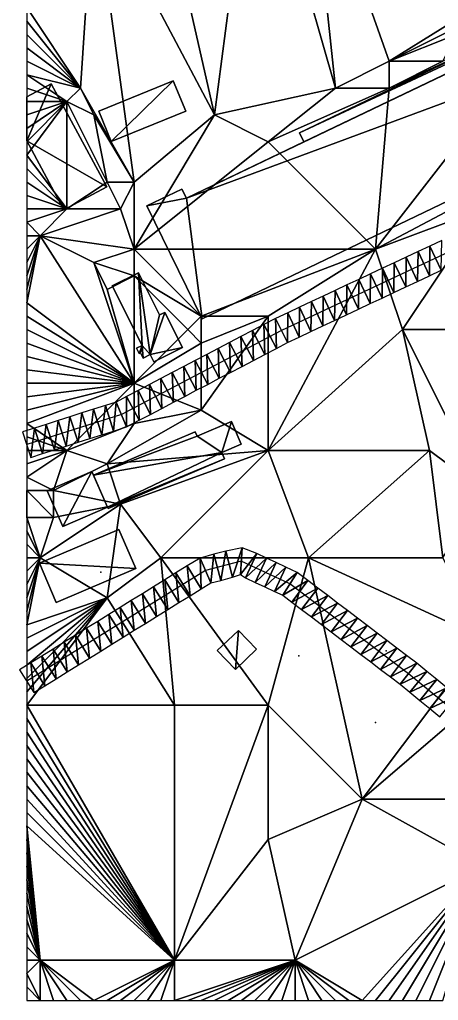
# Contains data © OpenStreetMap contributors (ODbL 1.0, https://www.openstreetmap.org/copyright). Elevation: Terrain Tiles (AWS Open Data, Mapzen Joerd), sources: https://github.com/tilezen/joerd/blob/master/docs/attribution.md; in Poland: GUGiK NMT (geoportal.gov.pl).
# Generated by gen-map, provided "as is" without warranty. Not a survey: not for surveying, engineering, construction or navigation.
# Model space of a CAD drawing. Header units: metres. Extents: x -1103 to 901, y -902 to 905.
# Drawn here: x -1101.1 to -1038.7, y -900 to -753.8 of the extents above; entities that cross this region are included whole.
import ezdxf

# ---------------------------------------------------------------- set-up
doc = ezdxf.new("R2010")
doc.units = ezdxf.units.M
for name, color, linetype in [('OSM_BUILDING_FOOTPRINTS', 7, 'CONTINUOUS'), ('OSM_BUILDING_ROOFS', 1, 'CONTINUOUS'), ('OSM_BUILDING_WALLS', 8, 'CONTINUOUS'), ('OSM_ROAD_AXES', 2, 'CONTINUOUS'), ('OSM_ROAD_SURFACE', 9, 'CONTINUOUS'), ('OSM_TERRAIN', 3, 'CONTINUOUS'), ('OSM_TREES', 3, 'CONTINUOUS')]:
    doc.layers.add(name, color=color, linetype=linetype)

msp = doc.modelspace()

# ---------------------------------------------------------------- linework, layer by layer
at = {"layer": 'OSM_BUILDING_FOOTPRINTS'}
for points in [[(-1082.08, -781.55, 6.09), (-1073.86, -798.41, 6.09), (-901.16, -715.47, 6.09), (-908.64, -700.12, 6.09), (-909.61, -700.58, 6.09), (-910.35, -699.07, 6.09), (-1059.37, -770.65, 6.09), (-1058.71, -772, 6.09), (-1076.2, -780.4, 6.09), (-1076.86, -779.04, 6.09), (-1082.08, -781.55, 6.09)], [(-1089.26, -767.45, 9.14), (-1078.15, -762.92, 9.14), (-1076.3, -767.41, 9.14), (-1087.4, -771.94, 9.14), (-1089.26, -767.45, 9.14)], [(-1088.06, -778.72, 9.93), (-1096.37, -763.35, 9.93), (-1100, -765.28, 9.93), (-1100, -771.86, 9.93), (-1094.46, -782.12, 9.93)], [(-1087.24, -793.47, 7.95), (-1083.34, -791.54, 7.95), (-1080.19, -797.82, 7.95), (-1079.4, -797.43, 7.95), (-1076.76, -802.68, 7.95), (-1081.07, -804.82, 7.95), (-1081.62, -803.73, 7.95), (-1082.66, -804.24, 7.95), (-1083.06, -803.46, 7.95), (-1083.25, -803.56, 7.95), (-1083.65, -802.77, 7.95), (-1082.78, -802.35, 7.95), (-1087.24, -793.47, 7.95)], [(-1096.94, -824.02, 7.28), (-1090.28, -821.16, 7.28), (-1090.04, -821.72, 7.28), (-1074.88, -815.25, 7.28), (-1074.6, -815.89, 7.28), (-1069.5, -813.71, 7.28), (-1068.05, -817.07, 7.28), (-1070.94, -818.3, 7.28), (-1070.54, -819.24, 7.28), (-1087.88, -826.65, 7.28), (-1087.94, -826.49, 7.28), (-1094.63, -829.35, 7.28), (-1096.94, -824.02, 7.28)], [(-1086.27, -829.8, 7.57), (-1083.74, -835.63, 7.57), (-1095.59, -840.67, 7.57), (-1098.1, -834.84, 7.57), (-1086.27, -829.8, 7.57)], [(-1071.61, -847.85, 7.25), (-1068.46, -844.84, 7.25), (-1065.75, -847.63, 7.25), (-1068.91, -850.65, 7.25), (-1071.61, -847.85, 7.25)]]:
    msp.add_polyline3d(points, close=True, dxfattribs=at)
at = {"layer": 'OSM_BUILDING_ROOFS'}
for points in [[(-1076.2, -780.4, 11.29), (-901.16, -715.47, 11.29), (-908.64, -700.12, 11.29)], [(-1076.2, -780.4, 11.29), (-908.64, -700.12, 11.29), (-909.61, -700.58, 11.29)], [(-909.61, -700.58, 11.29), (-910.35, -699.07, 11.29), (-1059.37, -770.65, 11.29)], [(-909.61, -700.58, 11.29), (-1058.71, -772, 11.29), (-1076.2, -780.4, 11.29)], [(-909.61, -700.58, 11.29), (-1059.37, -770.65, 11.29), (-1058.71, -772, 11.29)], [(-1076.2, -780.4, 11.29), (-1073.86, -798.41, 11.29), (-901.16, -715.47, 11.29)], [(-1078.15, -762.92, 19.14), (-1089.26, -767.45, 19.14), (-1087.4, -771.94, 19.14)], [(-1078.15, -762.92, 19.14), (-1087.4, -771.94, 19.14), (-1076.3, -767.41, 19.14)], [(-1100, -771.86, 15.13), (-1088.06, -778.72, 15.13), (-1096.37, -763.35, 15.13)], [(-1100, -771.86, 15.13), (-1096.37, -763.35, 15.13), (-1100, -765.28, 15.13)], [(-1100, -771.86, 15.13), (-1094.46, -782.12, 15.13), (-1088.06, -778.72, 15.13)], [(-1076.2, -780.4, 11.29), (-1076.86, -779.04, 11.29), (-1082.08, -781.55, 11.29)], [(-1076.2, -780.4, 11.29), (-1082.08, -781.55, 11.29), (-1073.86, -798.41, 11.29)], [(-1083.34, -791.54, 13.14), (-1087.24, -793.47, 13.14), (-1082.78, -802.35, 13.14)], [(-1081.62, -803.73, 13.14), (-1080.19, -797.82, 13.14), (-1083.34, -791.54, 13.14)], [(-1081.62, -803.73, 13.14), (-1083.34, -791.54, 13.14), (-1082.78, -802.35, 13.14)], [(-1081.62, -803.73, 13.14), (-1076.76, -802.68, 13.14), (-1079.4, -797.43, 13.14)], [(-1081.62, -803.73, 13.14), (-1079.4, -797.43, 13.14), (-1080.19, -797.82, 13.14)], [(-1082.78, -802.35, 13.14), (-1083.65, -802.77, 13.14), (-1083.25, -803.56, 13.14)], [(-1082.78, -802.35, 13.14), (-1083.25, -803.56, 13.14), (-1083.06, -803.46, 13.14)], [(-1082.78, -802.35, 13.14), (-1083.06, -803.46, 13.14), (-1082.66, -804.24, 13.14)], [(-1082.78, -802.35, 13.14), (-1082.66, -804.24, 13.14), (-1081.62, -803.73, 13.14)], [(-1081.62, -803.73, 13.14), (-1081.07, -804.82, 13.14), (-1076.76, -802.68, 13.14)], [(-1070.94, -818.3, 12.48), (-1069.5, -813.71, 12.48), (-1074.6, -815.89, 12.48)], [(-1070.94, -818.3, 12.48), (-1068.05, -817.07, 12.48), (-1069.5, -813.71, 12.48)], [(-1074.6, -815.89, 12.48), (-1074.88, -815.25, 12.48), (-1090.04, -821.72, 12.48)], [(-1090.04, -821.72, 12.48), (-1070.94, -818.3, 12.48), (-1074.6, -815.89, 12.48)], [(-1090.04, -821.72, 12.48), (-1087.94, -826.49, 12.48), (-1070.94, -818.3, 12.48)], [(-1087.94, -826.49, 12.48), (-1070.54, -819.24, 12.48), (-1070.94, -818.3, 12.48)], [(-1087.94, -826.49, 12.48), (-1087.88, -826.65, 12.48), (-1070.54, -819.24, 12.48)], [(-1090.28, -821.16, 12.48), (-1096.94, -824.02, 12.48), (-1094.63, -829.35, 12.48)], [(-1090.28, -821.16, 12.48), (-1094.63, -829.35, 12.48), (-1087.94, -826.49, 12.48)], [(-1090.04, -821.72, 12.48), (-1090.28, -821.16, 12.48), (-1087.94, -826.49, 12.48)], [(-1083.74, -835.63, 17.57), (-1086.27, -829.8, 17.57), (-1098.1, -834.84, 17.57)], [(-1083.74, -835.63, 17.57), (-1098.1, -834.84, 17.57), (-1095.59, -840.67, 17.57)], [(-1068.46, -844.84, 17.25), (-1071.61, -847.85, 17.25), (-1068.91, -850.65, 17.25)], [(-1068.46, -844.84, 17.25), (-1068.91, -850.65, 17.25), (-1065.75, -847.63, 17.25)]]:
    msp.add_3dface(points, dxfattribs=at)
at = {"layer": 'OSM_BUILDING_WALLS'}
for points in [[(-910.35, -699.07, 6.09), (-1059.37, -770.65, 6.09), (-1059.37, -770.65, 11.29)], [(-910.35, -699.07, 6.09), (-1059.37, -770.65, 11.29), (-910.35, -699.07, 11.29)], [(-1073.86, -798.41, 6.09), (-901.16, -715.47, 6.09), (-901.16, -715.47, 11.29)], [(-1073.86, -798.41, 6.09), (-901.16, -715.47, 11.29), (-1073.86, -798.41, 11.29)], [(-1078.15, -762.92, 9.14), (-1089.26, -767.45, 9.14), (-1089.26, -767.45, 19.14)], [(-1078.15, -762.92, 9.14), (-1089.26, -767.45, 19.14), (-1078.15, -762.92, 19.14)], [(-1076.3, -767.41, 9.14), (-1078.15, -762.92, 9.14), (-1078.15, -762.92, 19.14)], [(-1076.3, -767.41, 9.14), (-1078.15, -762.92, 19.14), (-1076.3, -767.41, 19.14)], [(-1096.37, -763.35, 9.93), (-1100, -765.28, 9.93), (-1100, -765.28, 15.13)], [(-1096.37, -763.35, 9.93), (-1100, -765.28, 15.13), (-1096.37, -763.35, 15.13)], [(-1088.06, -778.72, 9.93), (-1096.37, -763.35, 9.93), (-1096.37, -763.35, 15.13)], [(-1088.06, -778.72, 9.93), (-1096.37, -763.35, 15.13), (-1088.06, -778.72, 15.13)], [(-1100, -765.28, 9.93), (-1100, -771.86, 9.93), (-1100, -771.86, 15.13)], [(-1100, -765.28, 9.93), (-1100, -771.86, 15.13), (-1100, -765.28, 15.13)], [(-1089.26, -767.45, 9.14), (-1087.4, -771.94, 9.14), (-1087.4, -771.94, 19.14)], [(-1089.26, -767.45, 9.14), (-1087.4, -771.94, 19.14), (-1089.26, -767.45, 19.14)], [(-1087.4, -771.94, 9.14), (-1076.3, -767.41, 9.14), (-1076.3, -767.41, 19.14)], [(-1087.4, -771.94, 9.14), (-1076.3, -767.41, 19.14), (-1087.4, -771.94, 19.14)], [(-1100, -771.86, 9.93), (-1094.46, -782.12, 9.93), (-1094.46, -782.12, 15.13)], [(-1100, -771.86, 9.93), (-1094.46, -782.12, 15.13), (-1100, -771.86, 15.13)], [(-1058.71, -772, 6.09), (-1076.2, -780.4, 6.09), (-1076.2, -780.4, 11.29)], [(-1058.71, -772, 6.09), (-1076.2, -780.4, 11.29), (-1058.71, -772, 11.29)], [(-1059.37, -770.65, 6.09), (-1058.71, -772, 6.09), (-1058.71, -772, 11.29)], [(-1059.37, -770.65, 6.09), (-1058.71, -772, 11.29), (-1059.37, -770.65, 11.29)], [(-1094.46, -782.12, 9.93), (-1088.06, -778.72, 9.93), (-1088.06, -778.72, 15.13)], [(-1094.46, -782.12, 9.93), (-1088.06, -778.72, 15.13), (-1094.46, -782.12, 15.13)], [(-1076.86, -779.04, 6.09), (-1082.08, -781.55, 6.09), (-1082.08, -781.55, 11.29)], [(-1076.86, -779.04, 6.09), (-1082.08, -781.55, 11.29), (-1076.86, -779.04, 11.29)], [(-1076.2, -780.4, 6.09), (-1076.86, -779.04, 6.09), (-1076.86, -779.04, 11.29)], [(-1076.2, -780.4, 6.09), (-1076.86, -779.04, 11.29), (-1076.2, -780.4, 11.29)], [(-1082.08, -781.55, 6.09), (-1073.86, -798.41, 6.09), (-1073.86, -798.41, 11.29)], [(-1082.08, -781.55, 6.09), (-1073.86, -798.41, 11.29), (-1082.08, -781.55, 11.29)], [(-1083.34, -791.54, 7.95), (-1087.24, -793.47, 7.95), (-1087.24, -793.47, 13.14)], [(-1083.34, -791.54, 7.95), (-1087.24, -793.47, 13.14), (-1083.34, -791.54, 13.14)], [(-1080.19, -797.82, 7.95), (-1083.34, -791.54, 7.95), (-1083.34, -791.54, 13.14)], [(-1080.19, -797.82, 7.95), (-1083.34, -791.54, 13.14), (-1080.19, -797.82, 13.14)], [(-1087.24, -793.47, 7.95), (-1082.78, -802.35, 7.95), (-1082.78, -802.35, 13.14)], [(-1087.24, -793.47, 7.95), (-1082.78, -802.35, 13.14), (-1087.24, -793.47, 13.14)], [(-1079.4, -797.43, 7.95), (-1080.19, -797.82, 7.95), (-1080.19, -797.82, 13.14)], [(-1079.4, -797.43, 7.95), (-1080.19, -797.82, 13.14), (-1079.4, -797.43, 13.14)], [(-1076.76, -802.68, 7.95), (-1079.4, -797.43, 7.95), (-1079.4, -797.43, 13.14)], [(-1076.76, -802.68, 7.95), (-1079.4, -797.43, 13.14), (-1076.76, -802.68, 13.14)], [(-1082.78, -802.35, 7.95), (-1083.65, -802.77, 7.95), (-1083.65, -802.77, 13.14)], [(-1082.78, -802.35, 7.95), (-1083.65, -802.77, 13.14), (-1082.78, -802.35, 13.14)], [(-1081.07, -804.82, 7.95), (-1076.76, -802.68, 7.95), (-1076.76, -802.68, 13.14)], [(-1081.07, -804.82, 7.95), (-1076.76, -802.68, 13.14), (-1081.07, -804.82, 13.14)], [(-1083.65, -802.77, 7.95), (-1083.25, -803.56, 7.95), (-1083.25, -803.56, 13.14)], [(-1083.65, -802.77, 7.95), (-1083.25, -803.56, 13.14), (-1083.65, -802.77, 13.14)], [(-1083.25, -803.56, 7.95), (-1083.06, -803.46, 7.95), (-1083.06, -803.46, 13.14)], [(-1083.25, -803.56, 7.95), (-1083.06, -803.46, 13.14), (-1083.25, -803.56, 13.14)], [(-1083.06, -803.46, 7.95), (-1082.66, -804.24, 7.95), (-1082.66, -804.24, 13.14)], [(-1083.06, -803.46, 7.95), (-1082.66, -804.24, 13.14), (-1083.06, -803.46, 13.14)], [(-1082.66, -804.24, 7.95), (-1081.62, -803.73, 7.95), (-1081.62, -803.73, 13.14)], [(-1082.66, -804.24, 7.95), (-1081.62, -803.73, 13.14), (-1082.66, -804.24, 13.14)], [(-1081.62, -803.73, 7.95), (-1081.07, -804.82, 7.95), (-1081.07, -804.82, 13.14)], [(-1081.62, -803.73, 7.95), (-1081.07, -804.82, 13.14), (-1081.62, -803.73, 13.14)], [(-1069.5, -813.71, 7.28), (-1074.6, -815.89, 7.28), (-1074.6, -815.89, 12.48)], [(-1069.5, -813.71, 7.28), (-1074.6, -815.89, 12.48), (-1069.5, -813.71, 12.48)], [(-1068.05, -817.07, 7.28), (-1069.5, -813.71, 7.28), (-1069.5, -813.71, 12.48)], [(-1068.05, -817.07, 7.28), (-1069.5, -813.71, 12.48), (-1068.05, -817.07, 12.48)], [(-1074.88, -815.25, 7.28), (-1090.04, -821.72, 7.28), (-1090.04, -821.72, 12.48)], [(-1074.88, -815.25, 7.28), (-1090.04, -821.72, 12.48), (-1074.88, -815.25, 12.48)], [(-1074.6, -815.89, 7.28), (-1074.88, -815.25, 7.28), (-1074.88, -815.25, 12.48)], [(-1074.6, -815.89, 7.28), (-1074.88, -815.25, 12.48), (-1074.6, -815.89, 12.48)], [(-1070.94, -818.3, 7.28), (-1068.05, -817.07, 7.28), (-1068.05, -817.07, 12.48)], [(-1070.94, -818.3, 7.28), (-1068.05, -817.07, 12.48), (-1070.94, -818.3, 12.48)], [(-1070.54, -819.24, 7.28), (-1070.94, -818.3, 7.28), (-1070.94, -818.3, 12.48)], [(-1070.54, -819.24, 7.28), (-1070.94, -818.3, 12.48), (-1070.54, -819.24, 12.48)], [(-1087.88, -826.65, 7.28), (-1070.54, -819.24, 7.28), (-1070.54, -819.24, 12.48)], [(-1087.88, -826.65, 7.28), (-1070.54, -819.24, 12.48), (-1087.88, -826.65, 12.48)], [(-1090.28, -821.16, 7.28), (-1096.94, -824.02, 7.28), (-1096.94, -824.02, 12.48)], [(-1090.28, -821.16, 7.28), (-1096.94, -824.02, 12.48), (-1090.28, -821.16, 12.48)], [(-1090.04, -821.72, 7.28), (-1090.28, -821.16, 7.28), (-1090.28, -821.16, 12.48)], [(-1090.04, -821.72, 7.28), (-1090.28, -821.16, 12.48), (-1090.04, -821.72, 12.48)], [(-1096.94, -824.02, 7.28), (-1094.63, -829.35, 7.28), (-1094.63, -829.35, 12.48)], [(-1096.94, -824.02, 7.28), (-1094.63, -829.35, 12.48), (-1096.94, -824.02, 12.48)], [(-1094.63, -829.35, 7.28), (-1087.94, -826.49, 7.28), (-1087.94, -826.49, 12.48)], [(-1094.63, -829.35, 7.28), (-1087.94, -826.49, 12.48), (-1094.63, -829.35, 12.48)], [(-1087.94, -826.49, 7.28), (-1087.88, -826.65, 7.28), (-1087.88, -826.65, 12.48)], [(-1087.94, -826.49, 7.28), (-1087.88, -826.65, 12.48), (-1087.94, -826.49, 12.48)], [(-1086.27, -829.8, 7.57), (-1098.1, -834.84, 7.57), (-1098.1, -834.84, 17.57)], [(-1086.27, -829.8, 7.57), (-1098.1, -834.84, 17.57), (-1086.27, -829.8, 17.57)], [(-1083.74, -835.63, 7.57), (-1086.27, -829.8, 7.57), (-1086.27, -829.8, 17.57)], [(-1083.74, -835.63, 7.57), (-1086.27, -829.8, 17.57), (-1083.74, -835.63, 17.57)], [(-1098.1, -834.84, 7.57), (-1095.59, -840.67, 7.57), (-1095.59, -840.67, 17.57)], [(-1098.1, -834.84, 7.57), (-1095.59, -840.67, 17.57), (-1098.1, -834.84, 17.57)], [(-1095.59, -840.67, 7.57), (-1083.74, -835.63, 7.57), (-1083.74, -835.63, 17.57)], [(-1095.59, -840.67, 7.57), (-1083.74, -835.63, 17.57), (-1095.59, -840.67, 17.57)], [(-1068.46, -844.84, 7.25), (-1071.61, -847.85, 7.25), (-1071.61, -847.85, 17.25)], [(-1068.46, -844.84, 7.25), (-1071.61, -847.85, 17.25), (-1068.46, -844.84, 17.25)], [(-1065.75, -847.63, 7.25), (-1068.46, -844.84, 7.25), (-1068.46, -844.84, 17.25)], [(-1065.75, -847.63, 7.25), (-1068.46, -844.84, 17.25), (-1065.75, -847.63, 17.25)], [(-1071.61, -847.85, 7.25), (-1068.91, -850.65, 7.25), (-1068.91, -850.65, 17.25)], [(-1071.61, -847.85, 7.25), (-1068.91, -850.65, 17.25), (-1071.61, -847.85, 17.25)], [(-1068.91, -850.65, 7.25), (-1065.75, -847.63, 7.25), (-1065.75, -847.63, 17.25)], [(-1068.91, -850.65, 7.25), (-1065.75, -847.63, 17.25), (-1068.91, -850.65, 17.25)]]:
    msp.add_3dface(points, dxfattribs=at)
at = {"layer": 'OSM_ROAD_AXES'}
for points in [[(-888.35, -662.68, 13.15), (-893.18, -666.84, 12.63), (-899.19, -673.56, 11.38), (-901.71, -679.07, 10.55), (-902.67, -685.33, 9.61), (-901.12, -690.71, 8.91), (-899.19, -696.38, 7.98), (-898, -701.82, 7.15), (-896.22, -709.63, 6.42), (-897.78, -716.11, 6.05), (-898.37, -718.61, 5.81), (-900.3, -720.82, 5.32), (-903.41, -723.84, 4.82), (-932.83, -736.5, 6.65), (-964.19, -751.82, 9.86), (-1021.41, -781.05, 10.85), (-1062.03, -800.13, 9.84), (-1085.89, -812.65, 9.88), (-1100, -817.15, 10.74)], [(-990.39, -900, 4.85), (-1013.33, -875.6, 6.78), (-1043.12, -851.3, 8.98), (-1060.77, -837.89, 9.06), (-1068.03, -834.51, 9.05), (-1073.38, -835.9, 9.07), (-1100, -852.42, 9.98)]]:
    msp.add_polyline3d(points, dxfattribs=at)
at = {"layer": 'OSM_ROAD_SURFACE'}
for points in [[(-1039.92, -787.54, 10.64), (-1041.69, -788.37, 10.59), (-1039.99, -791.99, 10.44)], [(-1039.92, -787.54, 10.64), (-1039.99, -791.99, 10.44), (-1038.22, -791.16, 10.49)], [(-1038.16, -786.71, 10.68), (-1039.92, -787.54, 10.64), (-1038.22, -791.16, 10.49)], [(-1043.45, -789.2, 10.54), (-1045.22, -790.02, 10.49), (-1043.52, -793.64, 10.34)], [(-1043.45, -789.2, 10.54), (-1043.52, -793.64, 10.34), (-1041.75, -792.82, 10.39)], [(-1041.69, -788.37, 10.59), (-1043.45, -789.2, 10.54), (-1041.75, -792.82, 10.39)], [(-1041.69, -788.37, 10.59), (-1041.75, -792.82, 10.39), (-1039.99, -791.99, 10.44)], [(-1046.98, -790.85, 10.45), (-1048.75, -791.68, 10.39), (-1047.05, -795.3, 10.25)], [(-1046.98, -790.85, 10.45), (-1047.05, -795.3, 10.25), (-1045.28, -794.47, 10.3)], [(-1045.22, -790.02, 10.49), (-1046.98, -790.85, 10.45), (-1045.28, -794.47, 10.3)], [(-1045.22, -790.02, 10.49), (-1045.28, -794.47, 10.3), (-1043.52, -793.64, 10.34)], [(-1048.75, -791.68, 10.39), (-1050.52, -792.51, 10.34), (-1048.82, -796.13, 10.19)], [(-1048.75, -791.68, 10.39), (-1048.82, -796.13, 10.19), (-1047.05, -795.3, 10.25)], [(-1052.28, -793.34, 10.29), (-1054.05, -794.17, 10.23), (-1052.35, -797.79, 10.09)], [(-1052.28, -793.34, 10.29), (-1052.35, -797.79, 10.09), (-1050.58, -796.96, 10.14)], [(-1050.52, -792.51, 10.34), (-1052.28, -793.34, 10.29), (-1050.58, -796.96, 10.14)], [(-1050.52, -792.51, 10.34), (-1050.58, -796.96, 10.14), (-1048.82, -796.13, 10.19)], [(-1055.81, -795, 10.18), (-1057.58, -795.83, 10.12), (-1055.88, -799.45, 9.98)], [(-1055.81, -795, 10.18), (-1055.88, -799.45, 9.98), (-1054.11, -798.62, 10.04)], [(-1054.05, -794.17, 10.23), (-1055.81, -795, 10.18), (-1054.11, -798.62, 10.04)], [(-1054.05, -794.17, 10.23), (-1054.11, -798.62, 10.04), (-1052.35, -797.79, 10.09)], [(-1059.34, -796.66, 10.07), (-1061.11, -797.49, 10.01), (-1059.41, -801.11, 9.87)], [(-1059.34, -796.66, 10.07), (-1059.41, -801.11, 9.87), (-1057.64, -800.28, 9.93)], [(-1057.58, -795.83, 10.12), (-1059.34, -796.66, 10.07), (-1057.64, -800.28, 9.93)], [(-1057.58, -795.83, 10.12), (-1057.64, -800.28, 9.93), (-1055.88, -799.45, 9.98)], [(-1062.91, -798.34, 9.96), (-1064.66, -799.25, 9.9), (-1062.8, -802.79, 9.76)], [(-1061.11, -797.49, 10.01), (-1062.91, -798.34, 9.96), (-1061.14, -801.92, 9.82)], [(-1062.91, -798.34, 9.96), (-1062.8, -802.79, 9.76), (-1061.14, -801.92, 9.82)], [(-1061.11, -797.49, 10.01), (-1061.14, -801.92, 9.82), (-1059.41, -801.11, 9.87)], [(-1064.66, -799.25, 9.9), (-1066.36, -800.15, 9.88), (-1064.51, -803.69, 9.71)], [(-1064.66, -799.25, 9.9), (-1064.51, -803.69, 9.71), (-1062.8, -802.79, 9.76)], [(-1068.07, -801.04, 9.85), (-1069.77, -801.93, 9.83), (-1067.91, -805.48, 9.63)], [(-1066.36, -800.15, 9.88), (-1068.07, -801.04, 9.85), (-1066.21, -804.58, 9.67)], [(-1068.07, -801.04, 9.85), (-1067.91, -805.48, 9.63), (-1066.21, -804.58, 9.67)], [(-1066.36, -800.15, 9.88), (-1066.21, -804.58, 9.67), (-1064.51, -803.69, 9.71)], [(-1069.77, -801.93, 9.83), (-1071.48, -802.83, 9.81), (-1069.62, -806.37, 9.59)], [(-1069.77, -801.93, 9.83), (-1069.62, -806.37, 9.59), (-1067.91, -805.48, 9.63)], [(-1073.18, -803.72, 9.78), (-1074.89, -804.62, 9.76), (-1073.03, -808.16, 9.54)], [(-1071.48, -802.83, 9.81), (-1073.18, -803.72, 9.78), (-1071.32, -807.26, 9.56)], [(-1073.18, -803.72, 9.78), (-1073.03, -808.16, 9.54), (-1071.32, -807.26, 9.56)], [(-1071.48, -802.83, 9.81), (-1071.32, -807.26, 9.56), (-1069.62, -806.37, 9.59)], [(-1076.59, -805.51, 9.74), (-1078.3, -806.41, 9.73), (-1076.44, -809.95, 9.5)], [(-1074.89, -804.62, 9.76), (-1076.59, -805.51, 9.74), (-1074.73, -809.05, 9.52)], [(-1076.59, -805.51, 9.74), (-1076.44, -809.95, 9.5), (-1074.73, -809.05, 9.52)], [(-1074.89, -804.62, 9.76), (-1074.73, -809.05, 9.52), (-1073.03, -808.16, 9.54)], [(-1078.3, -806.41, 9.73), (-1080, -807.3, 9.71), (-1078.14, -810.84, 9.52)], [(-1078.3, -806.41, 9.73), (-1078.14, -810.84, 9.52), (-1076.44, -809.95, 9.5)], [(-1081.7, -808.19, 9.69), (-1083.41, -809.09, 9.73), (-1081.55, -812.63, 9.68)], [(-1080, -807.3, 9.71), (-1081.7, -808.19, 9.69), (-1079.85, -811.74, 9.6)], [(-1081.7, -808.19, 9.69), (-1081.55, -812.63, 9.68), (-1079.85, -811.74, 9.6)], [(-1080, -807.3, 9.71), (-1079.85, -811.74, 9.6), (-1078.14, -810.84, 9.52)], [(-1085.11, -809.98, 9.85), (-1086.66, -810.8, 9.96), (-1085.12, -814.49, 9.88)], [(-1085.11, -809.98, 9.85), (-1085.12, -814.49, 9.88), (-1083.26, -813.52, 9.77)], [(-1083.41, -809.09, 9.73), (-1085.11, -809.98, 9.85), (-1083.26, -813.52, 9.77)], [(-1083.41, -809.09, 9.73), (-1083.26, -813.52, 9.77), (-1081.55, -812.63, 9.68)], [(-1088.26, -811.31, 10.08), (-1090.03, -811.87, 10.2), (-1088.81, -815.68, 10.16)], [(-1088.26, -811.31, 10.08), (-1088.81, -815.68, 10.16), (-1087.05, -815.12, 10.03)], [(-1086.66, -810.8, 9.96), (-1088.26, -811.31, 10.08), (-1087.05, -815.12, 10.03)], [(-1086.66, -810.8, 9.96), (-1087.05, -815.12, 10.03), (-1085.12, -814.49, 9.88)], [(-1091.79, -812.43, 10.33), (-1093.55, -812.99, 10.46), (-1092.34, -816.8, 10.43)], [(-1091.79, -812.43, 10.33), (-1092.34, -816.8, 10.43), (-1090.57, -816.24, 10.29)], [(-1090.03, -811.87, 10.2), (-1091.79, -812.43, 10.33), (-1090.57, -816.24, 10.29)], [(-1090.03, -811.87, 10.2), (-1090.57, -816.24, 10.29), (-1088.81, -815.68, 10.16)], [(-1097.08, -814.12, 10.71), (-1098.84, -814.68, 10.83), (-1097.63, -818.49, 10.73)], [(-1097.08, -814.12, 10.71), (-1097.63, -818.49, 10.73), (-1095.86, -817.93, 10.64)], [(-1095.32, -813.56, 10.58), (-1097.08, -814.12, 10.71), (-1095.86, -817.93, 10.64)], [(-1095.32, -813.56, 10.58), (-1095.86, -817.93, 10.64), (-1094.1, -817.37, 10.56)], [(-1093.55, -812.99, 10.46), (-1095.32, -813.56, 10.58), (-1094.1, -817.37, 10.56)], [(-1093.55, -812.99, 10.46), (-1094.1, -817.37, 10.56), (-1092.34, -816.8, 10.43)], [(-1098.84, -814.68, 10.83), (-1100.61, -815.25, 10.65), (-1099.39, -819.06, 10.82)], [(-1098.84, -814.68, 10.83), (-1099.39, -819.06, 10.82), (-1097.63, -818.49, 10.73)], [(-1070.31, -833.04, 9.1), (-1072.1, -833.5, 9.11), (-1071.09, -837.38, 9.13)], [(-1070.31, -833.04, 9.1), (-1071.09, -837.38, 9.13), (-1069.31, -836.91, 9.12)], [(-1067.9, -832.52, 9.1), (-1070.31, -833.04, 9.1), (-1069.31, -836.91, 9.12)], [(-1067.9, -832.52, 9.1), (-1069.31, -836.91, 9.12), (-1068.16, -836.51, 9.11)], [(-1065.73, -833.38, 9.09), (-1067.9, -832.52, 9.1), (-1068.16, -836.51, 9.11)], [(-1065.73, -833.38, 9.09), (-1068.16, -836.51, 9.11), (-1067.42, -837, 9.12)], [(-1064.28, -834.05, 9.09), (-1065.73, -833.38, 9.09), (-1067.42, -837, 9.12)], [(-1074.17, -834.07, 9.11), (-1076.1, -835.24, 9.12), (-1073.99, -838.64, 9.14)], [(-1072.1, -833.5, 9.11), (-1074.17, -834.07, 9.11), (-1072.58, -837.74, 9.13)], [(-1074.17, -834.07, 9.11), (-1073.99, -838.64, 9.14), (-1072.58, -837.74, 9.13)], [(-1072.1, -833.5, 9.11), (-1072.58, -837.74, 9.13), (-1071.09, -837.38, 9.13)], [(-1064.28, -834.05, 9.09), (-1067.42, -837, 9.12), (-1065.97, -837.68, 9.12)], [(-1062.83, -834.73, 9.09), (-1064.28, -834.05, 9.09), (-1065.97, -837.68, 9.12)], [(-1062.83, -834.73, 9.09), (-1065.97, -837.68, 9.12), (-1064.51, -838.36, 9.12)], [(-1061.37, -835.41, 9.09), (-1062.83, -834.73, 9.09), (-1064.51, -838.36, 9.12)], [(-1077.76, -836.27, 9.13), (-1079.42, -837.3, 9.23), (-1077.31, -840.7, 9.27)], [(-1076.1, -835.24, 9.12), (-1077.76, -836.27, 9.13), (-1075.65, -839.67, 9.15)], [(-1077.76, -836.27, 9.13), (-1077.31, -840.7, 9.27), (-1075.65, -839.67, 9.15)], [(-1076.1, -835.24, 9.12), (-1075.65, -839.67, 9.15), (-1073.99, -838.64, 9.14)], [(-1061.37, -835.41, 9.09), (-1064.51, -838.36, 9.12), (-1063.06, -839.03, 9.12)], [(-1059.72, -836.19, 9.09), (-1061.37, -835.41, 9.09), (-1063.06, -839.03, 9.12)], [(-1059.72, -836.19, 9.09), (-1063.06, -839.03, 9.12), (-1061.81, -839.6, 9.12)], [(-1058.09, -837.42, 9.08), (-1059.72, -836.19, 9.09), (-1061.81, -839.6, 9.12)], [(-1079.42, -837.3, 9.23), (-1081.09, -838.33, 9.33), (-1078.98, -841.73, 9.39)], [(-1079.42, -837.3, 9.23), (-1078.98, -841.73, 9.39), (-1077.31, -840.7, 9.27)], [(-1058.09, -837.42, 9.08), (-1061.81, -839.6, 9.12), (-1060.5, -840.61, 9.13)], [(-1056.61, -838.54, 9.05), (-1058.09, -837.42, 9.08), (-1060.5, -840.61, 9.13)], [(-1081.09, -838.33, 9.33), (-1082.75, -839.37, 9.42), (-1080.64, -842.76, 9.49)], [(-1081.09, -838.33, 9.33), (-1080.64, -842.76, 9.49), (-1078.98, -841.73, 9.39)], [(-1056.61, -838.54, 9.05), (-1060.5, -840.61, 9.13), (-1059.03, -841.72, 9.11)], [(-1055.14, -839.65, 9.05), (-1056.61, -838.54, 9.05), (-1059.03, -841.72, 9.11)], [(-1084.41, -840.4, 9.51), (-1086.08, -841.43, 9.61), (-1083.97, -844.83, 9.67)], [(-1082.75, -839.37, 9.42), (-1084.41, -840.4, 9.51), (-1082.31, -843.8, 9.58)], [(-1084.41, -840.4, 9.51), (-1083.97, -844.83, 9.67), (-1082.31, -843.8, 9.58)], [(-1082.75, -839.37, 9.42), (-1082.31, -843.8, 9.58), (-1080.64, -842.76, 9.49)], [(-1055.14, -839.65, 9.05), (-1059.03, -841.72, 9.11), (-1057.56, -842.84, 9.07)], [(-1053.67, -840.77, 9.05), (-1055.14, -839.65, 9.05), (-1057.56, -842.84, 9.07)], [(-1086.08, -841.43, 9.61), (-1087.74, -842.46, 9.66), (-1085.63, -845.86, 9.73)], [(-1086.08, -841.43, 9.61), (-1085.63, -845.86, 9.73), (-1083.97, -844.83, 9.67)], [(-1053.67, -840.77, 9.05), (-1057.56, -842.84, 9.07), (-1056.09, -843.96, 9.03)], [(-1052.2, -841.89, 9.05), (-1053.67, -840.77, 9.05), (-1056.09, -843.96, 9.03)], [(-1052.2, -841.89, 9.05), (-1056.09, -843.96, 9.03), (-1054.62, -845.07, 9.02)], [(-1050.73, -843, 9.05), (-1052.2, -841.89, 9.05), (-1054.62, -845.07, 9.02)], [(-1089.41, -843.5, 9.7), (-1091.07, -844.53, 9.73), (-1088.96, -847.93, 9.8)], [(-1087.74, -842.46, 9.66), (-1089.41, -843.5, 9.7), (-1087.3, -846.89, 9.76)], [(-1089.41, -843.5, 9.7), (-1088.96, -847.93, 9.8), (-1087.3, -846.89, 9.76)], [(-1087.74, -842.46, 9.66), (-1087.3, -846.89, 9.76), (-1085.63, -845.86, 9.73)], [(-1050.73, -843, 9.05), (-1054.62, -845.07, 9.02), (-1053.15, -846.19, 9.02)], [(-1049.26, -844.12, 9.04), (-1050.73, -843, 9.05), (-1053.15, -846.19, 9.02)], [(-1091.07, -844.53, 9.73), (-1092.73, -845.56, 9.78), (-1090.63, -848.96, 9.83)], [(-1091.07, -844.53, 9.73), (-1090.63, -848.96, 9.83), (-1088.96, -847.93, 9.8)], [(-1049.26, -844.12, 9.04), (-1053.15, -846.19, 9.02), (-1051.68, -847.31, 9.02)], [(-1047.79, -845.24, 9.04), (-1049.26, -844.12, 9.04), (-1051.68, -847.31, 9.02)], [(-1094.4, -846.59, 9.83), (-1096.06, -847.62, 9.89), (-1093.95, -851.02, 9.9)], [(-1092.73, -845.56, 9.78), (-1094.4, -846.59, 9.83), (-1092.29, -849.99, 9.87)], [(-1094.4, -846.59, 9.83), (-1093.95, -851.02, 9.9), (-1092.29, -849.99, 9.87)], [(-1092.73, -845.56, 9.78), (-1092.29, -849.99, 9.87), (-1090.63, -848.96, 9.83)], [(-1047.79, -845.24, 9.04), (-1051.68, -847.31, 9.02), (-1050.21, -848.42, 9.02)], [(-1046.32, -846.36, 9.04), (-1047.79, -845.24, 9.04), (-1050.21, -848.42, 9.02)], [(-1046.32, -846.36, 9.04), (-1050.21, -848.42, 9.02), (-1048.74, -849.54, 9.02)], [(-1044.85, -847.47, 9.04), (-1046.32, -846.36, 9.04), (-1048.74, -849.54, 9.02)], [(-1096.06, -847.62, 9.89), (-1097.73, -848.66, 9.95), (-1095.62, -852.05, 9.93)], [(-1096.06, -847.62, 9.89), (-1095.62, -852.05, 9.93), (-1093.95, -851.02, 9.9)], [(-1044.85, -847.47, 9.04), (-1048.74, -849.54, 9.02), (-1047.27, -850.66, 9.02)], [(-1043.38, -848.59, 9.04), (-1044.85, -847.47, 9.04), (-1047.27, -850.66, 9.02)], [(-1097.73, -848.66, 9.95), (-1099.39, -849.69, 10.01), (-1097.28, -853.09, 9.96)], [(-1097.73, -848.66, 9.95), (-1097.28, -853.09, 9.96), (-1095.62, -852.05, 9.93)], [(-1043.38, -848.59, 9.04), (-1047.27, -850.66, 9.02), (-1045.8, -851.77, 9.02)], [(-1041.88, -849.73, 9.04), (-1043.38, -848.59, 9.04), (-1045.8, -851.77, 9.02)], [(-1099.39, -849.69, 10.01), (-1101.05, -850.72, 9.99), (-1098.95, -854.12, 10.01)], [(-1099.39, -849.69, 10.01), (-1098.95, -854.12, 10.01), (-1097.28, -853.09, 9.96)], [(-1041.88, -849.73, 9.04), (-1045.8, -851.77, 9.02), (-1044.36, -852.87, 9.01)], [(-1040.37, -850.96, 9.04), (-1041.88, -849.73, 9.04), (-1044.36, -852.87, 9.01)], [(-1040.37, -850.96, 9.04), (-1044.36, -852.87, 9.01), (-1042.9, -854.06, 9.01)], [(-1038.88, -852.18, 9.03), (-1040.37, -850.96, 9.04), (-1042.9, -854.06, 9.01)], [(-1038.88, -852.18, 9.03), (-1042.9, -854.06, 9.01), (-1041.41, -855.28, 9.01)], [(-1037.39, -853.39, 9.02), (-1038.88, -852.18, 9.03), (-1041.41, -855.28, 9.01)], [(-1037.39, -853.39, 9.02), (-1041.41, -855.28, 9.01), (-1039.92, -856.49, 9.01)], [(-1035.9, -854.61, 8.74), (-1037.39, -853.39, 9.02), (-1039.92, -856.49, 9.01)], [(-1035.9, -854.61, 8.74), (-1039.92, -856.49, 9.01), (-1038.43, -857.71, 8.74)]]:
    msp.add_3dface(points, dxfattribs=at)
at = {"layer": 'OSM_TERRAIN'}
for points in [[(-1072, -768, 10.83), (-1066, -722, 11.12), (-1082, -724, 11.11)], [(-1054, -764, 11.16), (-1066, -722, 11.12), (-1072, -768, 10.83)], [(-1054, -764, 11.16), (-1058, -726, 11.37), (-1066, -722, 11.12)], [(-1090, -734, 11.44), (-1072, -768, 10.83), (-1082, -724, 11.11)], [(-1054, -764, 11.16), (-1046, -760, 11.71), (-1058, -726, 11.37)], [(-1046, -760, 11.71), (-1030, -750, 12.37), (-1058, -726, 11.37)], [(-1100, -752, 12.12), (-1092, -764, 11.67), (-1090, -734, 11.44)], [(-1092, -764, 11.67), (-1084, -778, 11.17), (-1090, -734, 11.44)], [(-1084, -778, 11.17), (-1072, -768, 10.83), (-1090, -734, 11.44)], [(-1046, -760, 11.71), (-1030, -752, 12.3), (-1030, -750, 12.37)], [(-1100, -754, 12.12), (-1092, -764, 11.67), (-1100, -752, 12.12)], [(-1048, -788, 10.52), (-1014, -770, 10.67), (-1020, -752, 10.62)], [(-1048, -788, 10.52), (-1020, -752, 10.62), (-1046, -764, 10.67)], [(-1046, -764, 10.67), (-1020, -752, 10.62), (-1038, -760, 10.74)], [(-1036, -756, 11.75), (-1030, -752, 12.3), (-1046, -760, 11.71)], [(-1100, -756, 12.12), (-1092, -764, 11.67), (-1100, -754, 12.12)], [(-1100, -758, 12.12), (-1092, -764, 11.67), (-1100, -756, 12.12)], [(-1038, -760, 10.74), (-1036, -756, 11.75), (-1046, -760, 11.71)], [(-1100, -760, 12.12), (-1092, -764, 11.67), (-1100, -758, 12.12)], [(-1100, -762, 12.11), (-1092, -764, 11.67), (-1100, -760, 12.12)], [(-1054, -764, 11.16), (-1046, -764, 10.67), (-1046, -760, 11.71)], [(-1046, -764, 10.67), (-1038, -760, 10.74), (-1046, -760, 11.71)], [(-1100, -764, 12.1), (-1094, -766, 12.01), (-1100, -762, 12.11)], [(-1100, -762, 12.11), (-1094, -766, 12.01), (-1092, -764, 11.67)], [(-1100, -766, 12.09), (-1094, -766, 12.01), (-1100, -764, 12.1)], [(-1094, -766, 12.01), (-1090, -768, 11.27), (-1092, -764, 11.67)], [(-1090, -768, 11.27), (-1084, -778, 11.17), (-1092, -764, 11.67)], [(-1064, -772, 10.54), (-1054, -764, 11.16), (-1072, -768, 10.83)], [(-1048, -788, 10.52), (-1046, -764, 10.67), (-1064, -772, 10.54)], [(-1064, -772, 10.54), (-1046, -764, 10.67), (-1054, -764, 11.16)], [(-1094, -782, 12.07), (-1094, -766, 12.01), (-1100, -774, 12.1)], [(-1100, -774, 12.1), (-1094, -766, 12.01), (-1100, -772, 12.09)], [(-1100, -772, 12.09), (-1094, -766, 12.01), (-1100, -770, 12.09)], [(-1100, -770, 12.09), (-1094, -766, 12.01), (-1100, -768, 12.09)], [(-1100, -768, 12.09), (-1094, -766, 12.01), (-1100, -766, 12.09)], [(-1094, -782, 12.07), (-1088, -778, 12.02), (-1094, -766, 12.01)], [(-1094, -766, 12.01), (-1088, -778, 12.02), (-1090, -768, 11.27)], [(-1088, -778, 12.02), (-1084, -778, 11.17), (-1090, -768, 11.27)], [(-1084, -778, 11.17), (-1084, -788, 10.68), (-1072, -768, 10.83)], [(-1072, -768, 10.83), (-1084, -788, 10.68), (-1064, -772, 10.54)], [(-1032, -782, 10.88), (-1014, -770, 10.67), (-1048, -788, 10.52)], [(-1084, -788, 10.68), (-1048, -788, 10.52), (-1064, -772, 10.54)], [(-1094, -782, 12.07), (-1100, -774, 12.1), (-1100, -776, 12.1)], [(-1100, -778, 12.09), (-1094, -782, 12.07), (-1100, -776, 12.1)], [(-1100, -780, 12.06), (-1094, -782, 12.07), (-1100, -778, 12.09)], [(-1094, -782, 12.07), (-1086, -782, 11.2), (-1088, -778, 12.02)], [(-1086, -782, 11.2), (-1084, -778, 11.17), (-1088, -778, 12.02)], [(-1086, -782, 11.2), (-1084, -788, 10.68), (-1084, -778, 11.17)], [(-1100, -782, 12), (-1094, -782, 12.07), (-1100, -780, 12.06)], [(-1100, -784, 11.9), (-1098, -786, 11.62), (-1094, -782, 12.07)], [(-1100, -784, 11.9), (-1094, -782, 12.07), (-1100, -782, 12)], [(-1098, -786, 11.62), (-1086, -782, 11.2), (-1094, -782, 12.07)], [(-1098, -786, 11.62), (-1084, -788, 10.68), (-1086, -782, 11.2)], [(-1048, -788, 10.52), (-1044, -800, 10.01), (-1032, -782, 10.88)], [(-1044, -800, 10.01), (-1022, -800, 10.82), (-1032, -782, 10.88)], [(-1100, -786, 11.81), (-1098, -786, 11.62), (-1100, -784, 11.9)], [(-1084, -808, 9.7), (-1098, -786, 11.62), (-1100, -796, 11.33)], [(-1100, -796, 11.33), (-1098, -786, 11.62), (-1100, -794, 11.42)], [(-1100, -794, 11.42), (-1098, -786, 11.62), (-1100, -792, 11.52)], [(-1100, -792, 11.52), (-1098, -786, 11.62), (-1100, -790, 11.61)], [(-1100, -790, 11.61), (-1098, -786, 11.62), (-1100, -788, 11.71)], [(-1100, -788, 11.71), (-1098, -786, 11.62), (-1100, -786, 11.81)], [(-1084, -808, 9.7), (-1090, -790, 10.96), (-1098, -786, 11.62)], [(-1090, -790, 10.96), (-1084, -788, 10.68), (-1098, -786, 11.62)], [(-1090, -790, 10.96), (-1084, -792, 10.09), (-1084, -788, 10.68)], [(-1084, -792, 10.09), (-1074, -798, 10.62), (-1084, -788, 10.68)], [(-1074, -798, 10.62), (-1048, -788, 10.52), (-1084, -788, 10.68)], [(-1064, -798, 9.91), (-1048, -788, 10.52), (-1074, -798, 10.62)], [(-1064, -818, 9.03), (-1048, -788, 10.52), (-1064, -798, 9.91)], [(-1064, -818, 9.03), (-1044, -800, 10.01), (-1048, -788, 10.52)], [(-1084, -808, 9.7), (-1088, -794, 10.22), (-1090, -790, 10.96)], [(-1088, -794, 10.22), (-1084, -792, 10.09), (-1090, -790, 10.96)], [(-1088, -794, 10.22), (-1084, -808, 9.7), (-1084, -792, 10.09)], [(-1084, -808, 9.7), (-1076, -800, 10.12), (-1084, -792, 10.09)], [(-1076, -800, 10.12), (-1074, -798, 10.62), (-1084, -792, 10.09)], [(-1100, -798, 11.26), (-1084, -808, 9.7), (-1100, -796, 11.33)], [(-1100, -800, 11.19), (-1084, -808, 9.7), (-1100, -798, 11.26)], [(-1076, -800, 10.12), (-1074, -802, 9.84), (-1074, -798, 10.62)], [(-1074, -812, 9.3), (-1064, -798, 9.91), (-1074, -802, 9.84)], [(-1074, -812, 9.3), (-1064, -818, 9.03), (-1064, -798, 9.91)], [(-1074, -802, 9.84), (-1064, -798, 9.91), (-1074, -798, 10.62)], [(-1100, -802, 11.18), (-1084, -808, 9.7), (-1100, -800, 11.19)], [(-1084, -808, 9.7), (-1074, -802, 9.84), (-1076, -800, 10.12)], [(-1040, -818, 9.95), (-1044, -800, 10.01), (-1064, -818, 9.03)], [(-1040, -818, 9.95), (-1032, -824, 9.82), (-1044, -800, 10.01)], [(-1032, -824, 9.82), (-1022, -800, 10.82), (-1044, -800, 10.01)], [(-1100, -804, 11.16), (-1084, -808, 9.7), (-1100, -802, 11.18)], [(-1084, -808, 9.7), (-1074, -812, 9.3), (-1074, -802, 9.84)], [(-1100, -806, 11.15), (-1084, -808, 9.7), (-1100, -804, 11.16)], [(-1100, -808, 11.13), (-1084, -808, 9.7), (-1100, -806, 11.15)], [(-1094, -818, 10.51), (-1084, -808, 9.7), (-1100, -814, 10.85)], [(-1100, -814, 10.85), (-1084, -808, 9.7), (-1100, -812, 11.1)], [(-1100, -812, 11.1), (-1084, -808, 9.7), (-1100, -810, 11.12)], [(-1100, -810, 11.12), (-1084, -808, 9.7), (-1100, -808, 11.13)], [(-1094, -818, 10.51), (-1084, -814, 9.75), (-1084, -808, 9.7)], [(-1084, -814, 9.75), (-1074, -812, 9.3), (-1084, -808, 9.7)], [(-1088, -820, 9.41), (-1074, -812, 9.3), (-1084, -814, 9.75)], [(-1088, -820, 9.41), (-1064, -818, 9.03), (-1074, -812, 9.3)], [(-1100, -816, 10.7), (-1094, -818, 10.51), (-1100, -814, 10.85)], [(-1088, -820, 9.41), (-1084, -814, 9.75), (-1094, -818, 10.51)], [(-1100, -818, 10.78), (-1094, -818, 10.51), (-1100, -816, 10.7)], [(-1100, -822, 10.84), (-1094, -818, 10.51), (-1100, -820, 10.81)], [(-1100, -822, 10.84), (-1096, -824, 9.33), (-1094, -818, 10.51)], [(-1100, -820, 10.81), (-1094, -818, 10.51), (-1100, -818, 10.78)], [(-1096, -824, 9.33), (-1088, -820, 9.41), (-1094, -818, 10.51)], [(-1086, -826, 9.35), (-1064, -818, 9.03), (-1088, -820, 9.41)], [(-1080, -834, 9.07), (-1064, -818, 9.03), (-1086, -826, 9.35)], [(-1080, -834, 9.07), (-1058, -834, 9.02), (-1064, -818, 9.03)], [(-1058, -834, 9.02), (-1040, -818, 9.95), (-1064, -818, 9.03)], [(-1058, -834, 9.02), (-1038, -834, 9.36), (-1040, -818, 9.95)], [(-1038, -834, 9.36), (-1032, -824, 9.82), (-1040, -818, 9.95)], [(-1096, -824, 9.33), (-1086, -826, 9.35), (-1088, -820, 9.41)], [(-1100, -824, 10.86), (-1096, -824, 9.33), (-1100, -822, 10.84)], [(-1100, -828, 10.58), (-1096, -828, 9.48), (-1100, -824, 10.86)], [(-1100, -828, 10.58), (-1100, -824, 10.86), (-1100, -826, 10.73)], [(-1096, -828, 9.48), (-1096, -824, 9.33), (-1100, -824, 10.86)], [(-1096, -828, 9.48), (-1086, -826, 9.35), (-1096, -824, 9.33)], [(-1088, -840, 9.56), (-1086, -826, 9.35), (-1098, -834, 9.71)], [(-1098, -834, 9.71), (-1086, -826, 9.35), (-1096, -828, 9.48)], [(-1088, -840, 9.56), (-1080, -834, 9.07), (-1086, -826, 9.35)], [(-1100, -830, 10.44), (-1098, -834, 9.71), (-1100, -828, 10.58)], [(-1098, -834, 9.71), (-1096, -828, 9.48), (-1100, -828, 10.58)], [(-1100, -832, 10.23), (-1098, -834, 9.71), (-1100, -830, 10.44)], [(-1100, -834, 9.95), (-1098, -834, 9.71), (-1100, -832, 10.23)], [(-1100, -844, 10.07), (-1098, -834, 9.71), (-1100, -842, 10.08)], [(-1100, -844, 10.07), (-1088, -840, 9.56), (-1098, -834, 9.71)], [(-1100, -842, 10.08), (-1098, -834, 9.71), (-1100, -840, 10.07)], [(-1100, -840, 10.07), (-1098, -834, 9.71), (-1100, -838, 9.98)], [(-1100, -838, 9.98), (-1098, -834, 9.71), (-1100, -836, 9.93)], [(-1100, -836, 9.93), (-1098, -834, 9.71), (-1100, -834, 9.95)], [(-1078, -856, 9.87), (-1080, -834, 9.07), (-1088, -840, 9.56)], [(-1078, -856, 9.87), (-1064, -856, 9.19), (-1080, -834, 9.07)], [(-1064, -856, 9.19), (-1058, -834, 9.02), (-1080, -834, 9.07)], [(-1064, -856, 9.19), (-1050, -870, 8.86), (-1058, -834, 9.02)], [(-1050, -870, 8.86), (-1032, -846, 9.04), (-1058, -834, 9.02)], [(-1032, -846, 9.04), (-1038, -834, 9.36), (-1058, -834, 9.02)], [(-1100, -856, 10), (-1088, -840, 9.56), (-1100, -854, 9.99)], [(-1100, -856, 10), (-1078, -856, 9.87), (-1088, -840, 9.56)], [(-1100, -854, 9.99), (-1088, -840, 9.56), (-1100, -852, 9.97)], [(-1100, -852, 9.97), (-1088, -840, 9.56), (-1100, -850, 9.98)], [(-1100, -848, 10.01), (-1100, -850, 9.98), (-1088, -840, 9.56)], [(-1100, -848, 10.01), (-1088, -840, 9.56), (-1100, -846, 10.06)], [(-1100, -846, 10.06), (-1088, -840, 9.56), (-1100, -844, 10.07)], [(-1036, -858, 8.39), (-1032, -846, 9.04), (-1050, -870, 8.86)], [(-1100, -858, 9.99), (-1078, -894, 9.94), (-1100, -856, 10)], [(-1078, -894, 9.94), (-1078, -856, 9.87), (-1100, -856, 10)], [(-1064, -876, 10), (-1064, -856, 9.19), (-1078, -894, 9.94)], [(-1078, -894, 9.94), (-1064, -856, 9.19), (-1078, -856, 9.87)], [(-1064, -876, 10), (-1050, -870, 8.86), (-1064, -856, 9.19)], [(-1100, -860, 9.98), (-1078, -894, 9.94), (-1100, -858, 9.99)], [(-1050, -870, 8.86), (-1036, -870, 7.71), (-1036, -858, 8.39)], [(-1100, -862, 9.97), (-1078, -894, 9.94), (-1100, -860, 9.98)], [(-1100, -864, 9.96), (-1078, -894, 9.94), (-1100, -862, 9.97)], [(-1100, -866, 9.95), (-1078, -894, 9.94), (-1100, -864, 9.96)], [(-1100, -868, 9.95), (-1078, -894, 9.94), (-1100, -866, 9.95)], [(-1100, -870, 9.94), (-1078, -894, 9.94), (-1100, -868, 9.95)], [(-1100, -872, 9.91), (-1078, -894, 9.94), (-1100, -870, 9.94)], [(-1060, -894, 9.76), (-1050, -870, 8.86), (-1064, -876, 10)], [(-1032, -880, 7.29), (-1050, -870, 8.86), (-1060, -894, 9.76)], [(-1032, -880, 7.29), (-1036, -870, 7.71), (-1050, -870, 8.86)], [(-1100, -872, 9.91), (-1100, -874, 9.88), (-1078, -894, 9.94)], [(-1100, -876, 9.83), (-1098, -894, 9.09), (-1100, -874, 9.88)], [(-1098, -894, 9.09), (-1078, -894, 9.94), (-1100, -874, 9.88)], [(-1100, -878, 9.74), (-1098, -894, 9.09), (-1100, -876, 9.83)], [(-1078, -894, 9.94), (-1060, -894, 9.76), (-1064, -876, 10)], [(-1100, -880, 9.64), (-1098, -894, 9.09), (-1100, -878, 9.74)], [(-1100, -882, 9.55), (-1098, -894, 9.09), (-1100, -880, 9.64)], [(-1060, -894, 9.76), (-1050, -900, 8.44), (-1032, -880, 7.29)], [(-1050, -900, 8.44), (-1048, -900, 8.23), (-1032, -880, 7.29)], [(-1048, -900, 8.23), (-1046, -900, 8.02), (-1032, -880, 7.29)], [(-1046, -900, 8.02), (-1044, -900, 7.81), (-1032, -880, 7.29)], [(-1044, -900, 7.81), (-1042, -900, 7.6), (-1032, -880, 7.29)], [(-1042, -900, 7.6), (-1040, -900, 7.39), (-1032, -880, 7.29)], [(-1040, -900, 7.39), (-1038, -900, 7.18), (-1032, -880, 7.29)], [(-1100, -884, 9.46), (-1098, -894, 9.09), (-1100, -882, 9.55)], [(-1100, -886, 9.37), (-1098, -894, 9.09), (-1100, -884, 9.46)], [(-1100, -888, 9.28), (-1098, -894, 9.09), (-1100, -886, 9.37)], [(-1100, -890, 9.19), (-1098, -894, 9.09), (-1100, -888, 9.28)], [(-1100, -892, 9.12), (-1098, -894, 9.09), (-1100, -890, 9.19)], [(-1100, -894, 9.04), (-1098, -894, 9.09), (-1100, -892, 9.12)], [(-1098, -900, 9.05), (-1098, -894, 9.09), (-1100, -896, 9.03)], [(-1100, -896, 9.03), (-1098, -894, 9.09), (-1100, -894, 9.04)], [(-1096, -900, 9.11), (-1098, -894, 9.09), (-1098, -900, 9.05)], [(-1096, -900, 9.11), (-1094, -900, 9.18), (-1098, -894, 9.09)], [(-1094, -900, 9.18), (-1092, -900, 9.24), (-1098, -894, 9.09)], [(-1092, -900, 9.24), (-1090, -900, 9.31), (-1098, -894, 9.09)], [(-1098, -894, 9.09), (-1090, -900, 9.31), (-1078, -894, 9.94)], [(-1088, -900, 9.37), (-1078, -894, 9.94), (-1090, -900, 9.31)], [(-1088, -900, 9.37), (-1086, -900, 9.44), (-1078, -894, 9.94)], [(-1086, -900, 9.44), (-1084, -900, 9.51), (-1078, -894, 9.94)], [(-1084, -900, 9.51), (-1082, -900, 9.56), (-1078, -894, 9.94)], [(-1082, -900, 9.56), (-1080, -900, 9.6), (-1078, -894, 9.94)], [(-1080, -900, 9.6), (-1078, -900, 9.63), (-1078, -894, 9.94)], [(-1076, -900, 9.63), (-1060, -894, 9.76), (-1078, -900, 9.63)], [(-1078, -900, 9.63), (-1060, -894, 9.76), (-1078, -894, 9.94)], [(-1076, -900, 9.63), (-1074, -900, 9.63), (-1060, -894, 9.76)], [(-1074, -900, 9.63), (-1072, -900, 9.63), (-1060, -894, 9.76)], [(-1072, -900, 9.63), (-1070, -900, 9.63), (-1060, -894, 9.76)], [(-1068, -900, 9.63), (-1060, -894, 9.76), (-1070, -900, 9.63)], [(-1068, -900, 9.63), (-1066, -900, 9.63), (-1060, -894, 9.76)], [(-1066, -900, 9.63), (-1064, -900, 9.63), (-1060, -894, 9.76)], [(-1064, -900, 9.63), (-1062, -900, 9.54), (-1060, -894, 9.76)], [(-1062, -900, 9.54), (-1060, -900, 9.45), (-1060, -894, 9.76)], [(-1060, -900, 9.45), (-1058, -900, 9.28), (-1060, -894, 9.76)], [(-1058, -900, 9.28), (-1056, -900, 9.07), (-1060, -894, 9.76)], [(-1056, -900, 9.07), (-1054, -900, 8.86), (-1060, -894, 9.76)], [(-1054, -900, 8.86), (-1052, -900, 8.65), (-1060, -894, 9.76)], [(-1052, -900, 8.65), (-1050, -900, 8.44), (-1060, -894, 9.76)], [(-1100, -898, 9.01), (-1098, -900, 9.05), (-1100, -896, 9.03)], [(-1100, -900, 9), (-1098, -900, 9.05), (-1100, -898, 9.01)]]:
    msp.add_3dface(points, dxfattribs=at)
at = {"layer": 'OSM_TREES'}
for p in [(-1088.97, -836.17, 9.54), (-1046.42, -847.9, 8.98), (-1059.47, -848.61, 9.07), (-1048.02, -858.55, 8.92)]:
    msp.add_point(p, dxfattribs=at)

doc.saveas('drawing.dxf')
